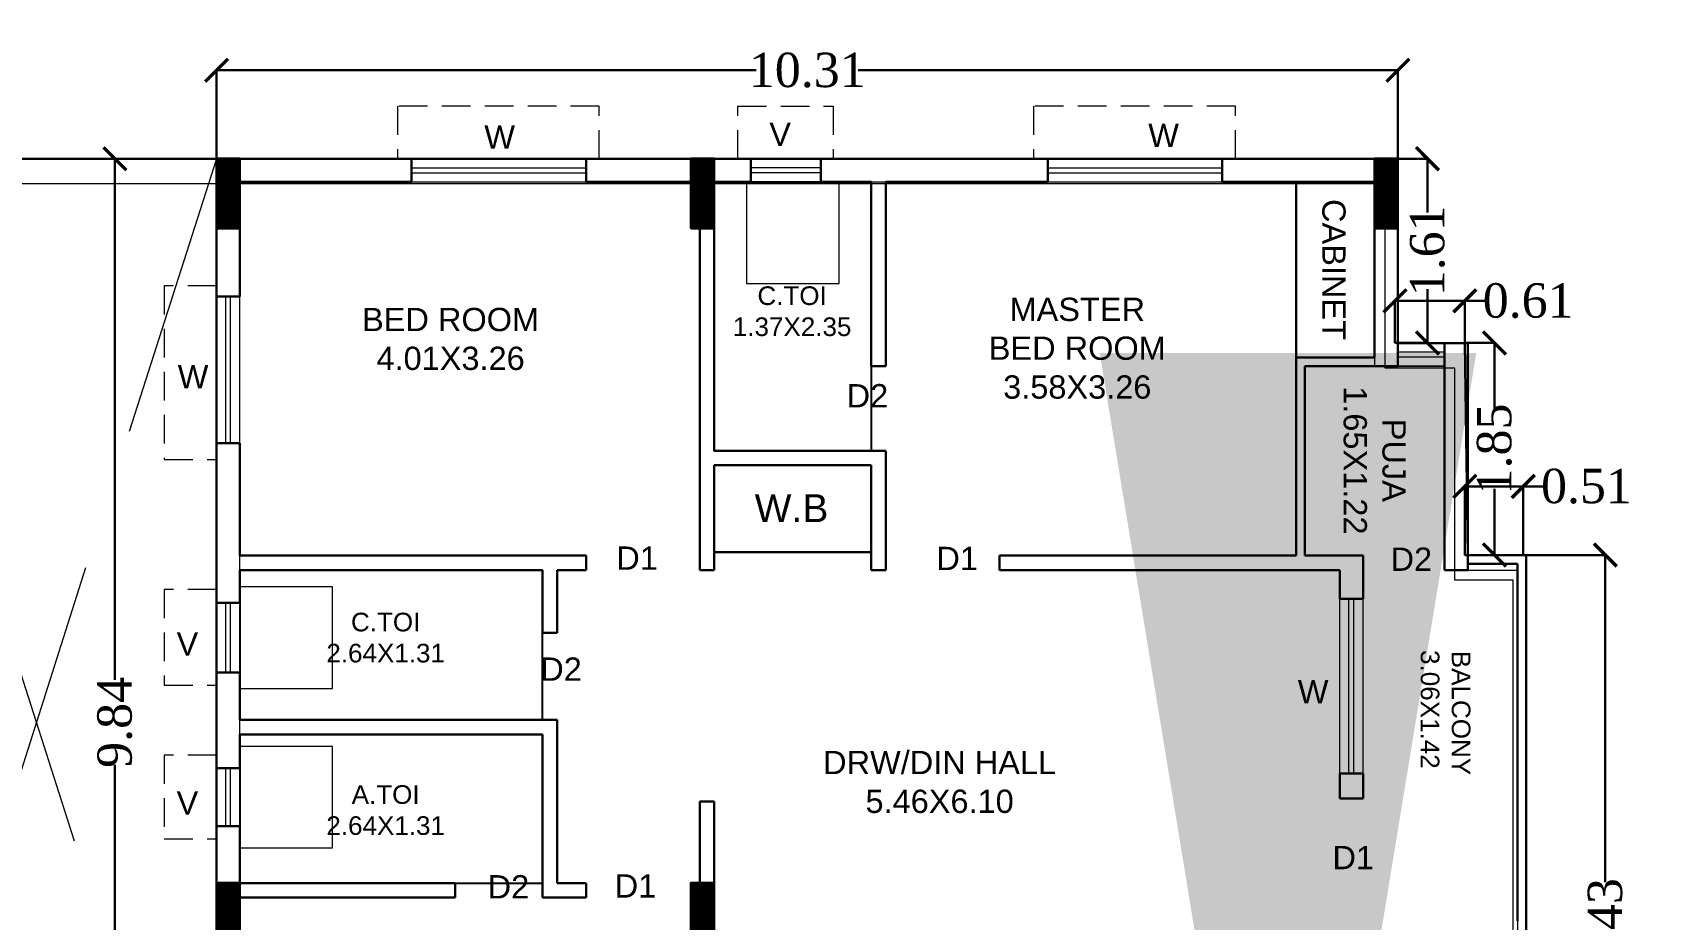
# Model space of a CAD drawing. Header units: metres. Extents: x 0 to 63445, y 32361 to 32804.
# Drawn here: x 63221.24 to 63235.47, y 32571.61 to 32579.35 of the extents above; entities that cross this region are included whole.
import ezdxf

# ---------------------------------------------------------------- set-up
doc = ezdxf.new("R2010")
doc.units = ezdxf.units.M
doc.header["$MEASUREMENT"] = 0
doc.header["$PDMODE"] = 34
doc.header["$PDSIZE"] = -10
for name, pattern in [('CONTINULUS', [0]), ('DASHED', [0.75, 0.5, -0.25]), ('DASHED2', [0.375, 0.25, -0.125])]:
    doc.linetypes.add(name, pattern=pattern)
doc.layers.get('0').update_dxf_attribs({"lineweight": 25})
doc.layers.add('BLK_1_FLR_6_BATH', color=3, linetype='Continuous', plot=False)
for name, color, linetype, lineweight in [('BLK_1_FLR_6_BLT_UP_AREA', 14, 'DASHED', 9), ('BLK_1_FLR_6_BLT_UP_AREA_DEDUCT', 41, 'DASHED', 9), ('BLK_1_FLR_6_UNITFA', 7, 'Continuous', 0), ('BLK_1_FLR_6_WATER_CLOSET', 7, 'Continuous', 0), ('COLUMN', 1, 'Continuous', 30), ('hatch', 251, 'Continuous', 20), ('TEXT-2', 65, 'Continuous', 18), ('wall', 7, 'Continuous', 30), ('window', 154, 'Continuous', 9)]:
    doc.layers.add(name, color=color, linetype=linetype, lineweight=lineweight)
doc.layers.add('text', color=65, linetype='Continuous')
doc.styles.add('AutoDCRFont', font='arial.ttf')
doc.styles.add('small int', font='arial.ttf', dxfattribs={"height": 18})
doc.styles.get("Standard").update_dxf_attribs({"font": 'arial.ttf', "height": 0.4})
doc.styles.add('TNR', font='times.ttf', dxfattribs={"height": 0.5})
doc.dimstyles.new('ARCHANA', dxfattribs={"dimscale": 0, "dimtxt": 0.5, "dimasz": 0.5, "dimexe": 0, "dimexo": 0, "dimgap": 0, "dimtad": 0, "dimzin": 0, "dimdsep": 46, "dimtxsty": 'TNR', "dimblk": 'ARCHTICK', "dimcen": 0.09, "dimclrd": 36, "dimclre": 36, "dimclrt": 7, "dimadec": 0, "dimazin": 0, "dimtfac": 1, "dimtofl": 0, "dimtmove": 0, "dimatfit": 3, "dimldrblk": 'ARCHTICK', "dimfxl": 1, "dimfrac": 2, "dimtolj": 1, "dimtzin": 0, "dimlwd": -1, "dimlwe": -1, "dimarcsym": 0})
doc.dimstyles.new('STD', dxfattribs={"dimtxt": 10, "dimasz": 10, "dimexe": 0, "dimexo": 0, "dimgap": 0.09, "dimtad": 0, "dimdec": 0, "dimzin": 0, "dimdsep": 46, "dimlunit": 4, "dimtxsty": 'small int', "dimcen": 0.09, "dimclrd": 75, "dimclre": 75, "dimadec": 0, "dimazin": 0, "dimtfac": 1, "dimtdec": 0, "dimtofl": 0, "dimtmove": 0, "dimatfit": 3, "dimfxl": 1, "dimtolj": 1, "dimtzin": 0, "dimarcsym": 0})

# ---------------------------------------------------------------- blocks, each defined once
blk = doc.blocks.new('A$C7D115503')
at = {"layer": 'COLUMN', "ltscale": 3}
h = blk.add_hatch(dxfattribs=at)
h.set_pattern_fill('ANSI31', color=256, style=0)
h.paths.add_polyline_path([(-14.36, -11.59), (-6.36, -11.59), (-6.36, 12.41), (-14.36, 12.41)])
at = {"layer": 'COLUMN', "ltscale": 0.05}
for p, q in [((-14.36, 12.41), (-6.36, 12.41)), ((-14.36, 12.41), (-14.36, -11.59)), ((-6.36, 12.41), (-6.36, -11.59)), ((-6.36, -11.59), (-14.36, -11.59))]:
    blk.add_line(p, q, dxfattribs=at)
blk = doc.blocks.new('_ArchTick')
at = {"color": 0, "linetype": 'ByBlock', "const_width": 0.15}
blk.add_lwpolyline([(-0.5, -0.5), (0.5, 0.5)], dxfattribs=at)
blk = doc.blocks.new('*D587')
at = {"layer": 'Defpoints', "color": 0, "ltscale": 0.5, "transparency": 16777216}
for p in [(63221.955, 32578.245), (63222.843, 32578.245), (63222.843, 32568.407)]:
    blk.add_point(p, dxfattribs=at)
at = {"layer": 'wall', "color": 36, "ltscale": 0.5, "transparency": 16777216}
for p, q in [((63222.843, 32578.245), (63221.955, 32578.245)), ((63221.955, 32578.245), (63221.955, 32573.697)), ((63221.955, 32568.407), (63221.955, 32572.955)), ((63222.843, 32568.407), (63221.955, 32568.407))]:
    blk.add_line(p, q, dxfattribs=at)
at = {"layer": 'wall', "color": 36, "ltscale": 0.5, "transparency": 16777216, "xscale": 0.2, "yscale": 0.2, "zscale": 0.2}
for p, rotation in [((63221.955, 32578.245), 90), ((63221.955, 32568.407), 270)]:
    blk.add_blockref('_ArchTick', p, dxfattribs=dict(at, rotation=rotation))
at = {"layer": 'wall', "color": 7, "ltscale": 0.5, "transparency": 16777216, "insert": (63221.955, 32573.326), "char_height": 0.5, "attachment_point": 5, "rotation": 90, "style": 'TNR'}
blk.add_mtext('\\A1;{\\H0.6x;9.84}', dxfattribs=at)
blk = doc.blocks.new('*D588')
at = {"layer": 'Defpoints', "color": 0, "ltscale": 0.5, "transparency": 16777216}
for p in [(63233.157, 32579.017), (63222.843, 32578.245), (63233.157, 32578.245)]:
    blk.add_point(p, dxfattribs=at)
at = {"layer": 'wall', "color": 36, "ltscale": 0.5, "transparency": 16777216}
for p, q in [((63222.843, 32578.245), (63222.843, 32579.017)), ((63222.843, 32579.017), (63227.554, 32579.017)), ((63233.157, 32579.017), (63228.445, 32579.017)), ((63233.157, 32578.245), (63233.157, 32579.017))]:
    blk.add_line(p, q, dxfattribs=at)
at = {"layer": 'wall', "color": 36, "ltscale": 0.5, "transparency": 16777216, "xscale": 0.2, "yscale": 0.2, "zscale": 0.2, "rotation": 180}
blk.add_blockref('_ArchTick', (63222.843, 32579.017), dxfattribs=at)
at = {"layer": 'wall', "color": 36, "ltscale": 0.5, "transparency": 16777216, "xscale": 0.2, "yscale": 0.2, "zscale": 0.2}
blk.add_blockref('_ArchTick', (63233.157, 32579.017), dxfattribs=at)
at = {"layer": 'wall', "color": 7, "ltscale": 0.5, "transparency": 16777216, "insert": (63228, 32579.017), "char_height": 0.5, "attachment_point": 5, "style": 'TNR'}
blk.add_mtext('\\A1;{\\H0.6x;10.31}', dxfattribs=at)
blk = doc.blocks.new('*D544')
at = {"layer": 'Defpoints', "color": 0, "ltscale": 0.5, "transparency": 16777216}
for p in [(63234.251, 32574.787), (63234.967, 32574.787), (63234.251, 32568.356)]:
    blk.add_point(p, dxfattribs=at)
at = {"layer": 'wall', "color": 36, "ltscale": 0.5, "transparency": 16777216}
for p, q in [((63234.251, 32574.787), (63234.967, 32574.787)), ((63234.967, 32574.787), (63234.967, 32571.931)), ((63234.967, 32568.356), (63234.967, 32571.212)), ((63234.251, 32568.356), (63234.967, 32568.356))]:
    blk.add_line(p, q, dxfattribs=at)
at = {"layer": 'wall', "color": 36, "ltscale": 0.5, "transparency": 16777216, "xscale": 0.2, "yscale": 0.2, "zscale": 0.2}
for p, rotation in [((63234.967, 32574.787), 90), ((63234.967, 32568.356), 270)]:
    blk.add_blockref('_ArchTick', p, dxfattribs=dict(at, rotation=rotation))
at = {"layer": 'wall', "color": 7, "ltscale": 0.5, "transparency": 16777216, "insert": (63234.967, 32571.571), "char_height": 0.5, "attachment_point": 5, "rotation": 90, "style": 'TNR'}
blk.add_mtext('\\A1;{\\H0.6x;6.43}', dxfattribs=at)
blk = doc.blocks.new('*D545')
at = {"layer": 'Defpoints', "color": 0, "ltscale": 0.5, "transparency": 16777216}
for p in [(63234.251, 32575.386), (63233.741, 32574.787), (63234.251, 32574.787)]:
    blk.add_point(p, dxfattribs=at)
at = {"layer": 'wall', "color": 36, "ltscale": 0.5, "transparency": 16777216}
for p, q in [((63233.741, 32574.787), (63233.741, 32575.386)), ((63233.741, 32575.386), (63234.251, 32575.386)), ((63234.251, 32574.787), (63234.251, 32575.386)), ((63234.251, 32575.386), (63234.451, 32575.386))]:
    blk.add_line(p, q, dxfattribs=at)
at = {"layer": 'wall', "color": 36, "ltscale": 0.5, "transparency": 16777216, "xscale": 0.2, "yscale": 0.2, "zscale": 0.2, "rotation": 180}
blk.add_blockref('_ArchTick', (63233.741, 32575.386), dxfattribs=at)
at = {"layer": 'wall', "color": 36, "ltscale": 0.5, "transparency": 16777216, "xscale": 0.2, "yscale": 0.2, "zscale": 0.2}
blk.add_blockref('_ArchTick', (63234.251, 32575.386), dxfattribs=at)
at = {"layer": 'wall', "color": 7, "ltscale": 0.5, "transparency": 16777216, "insert": (63234.803, 32575.386), "char_height": 0.5, "attachment_point": 5, "style": 'TNR'}
blk.add_mtext('\\A1;{\\H0.6x;0.51}', dxfattribs=at)
blk = doc.blocks.new('*D546')
at = {"layer": 'Defpoints', "color": 0, "ltscale": 0.5, "transparency": 16777216}
for p in [(63233.741, 32576.637), (63234, 32576.637), (63233.741, 32574.787)]:
    blk.add_point(p, dxfattribs=at)
at = {"layer": 'wall', "color": 36, "ltscale": 0.5, "transparency": 16777216}
for p, q in [((63233.741, 32576.637), (63234, 32576.637)), ((63234, 32576.637), (63234, 32576.059)), ((63234, 32574.787), (63234, 32575.365)), ((63233.741, 32574.787), (63234, 32574.787))]:
    blk.add_line(p, q, dxfattribs=at)
at = {"layer": 'wall', "color": 36, "ltscale": 0.5, "transparency": 16777216, "xscale": 0.2, "yscale": 0.2, "zscale": 0.2}
for p, rotation in [((63234, 32576.637), 90), ((63234, 32574.787), 270)]:
    blk.add_blockref('_ArchTick', p, dxfattribs=dict(at, rotation=rotation))
at = {"layer": 'wall', "color": 7, "ltscale": 0.5, "transparency": 16777216, "insert": (63234, 32575.712), "char_height": 0.5, "attachment_point": 5, "rotation": 90, "style": 'TNR'}
blk.add_mtext('\\A1;{\\H0.6x;1.85}', dxfattribs=at)
blk = doc.blocks.new('*D547')
at = {"layer": 'Defpoints', "color": 0, "ltscale": 0.5, "transparency": 16777216}
for p in [(63233.131, 32577.005), (63233.131, 32576.637), (63233.741, 32576.637)]:
    blk.add_point(p, dxfattribs=at)
at = {"layer": 'wall', "color": 36, "ltscale": 0.5, "transparency": 16777216}
for p, q in [((63233.131, 32576.637), (63233.131, 32577.005)), ((63233.131, 32577.005), (63233.741, 32577.005)), ((63233.741, 32576.637), (63233.741, 32577.005)), ((63233.741, 32577.005), (63233.941, 32577.005))]:
    blk.add_line(p, q, dxfattribs=at)
at = {"layer": 'wall', "color": 36, "ltscale": 0.5, "transparency": 16777216, "xscale": 0.2, "yscale": 0.2, "zscale": 0.2, "rotation": 180}
blk.add_blockref('_ArchTick', (63233.131, 32577.005), dxfattribs=at)
at = {"layer": 'wall', "color": 36, "ltscale": 0.5, "transparency": 16777216, "xscale": 0.2, "yscale": 0.2, "zscale": 0.2}
blk.add_blockref('_ArchTick', (63233.741, 32577.005), dxfattribs=at)
at = {"layer": 'wall', "color": 7, "ltscale": 0.5, "transparency": 16777216, "insert": (63234.294, 32577.005), "char_height": 0.5, "attachment_point": 5, "style": 'TNR'}
blk.add_mtext('\\A1;{\\H0.6x;0.61}', dxfattribs=at)
blk = doc.blocks.new('*D548')
at = {"layer": 'Defpoints', "color": 0, "ltscale": 0.5, "transparency": 16777216}
for p in [(63233.131, 32578.245), (63233.415, 32578.245), (63233.131, 32576.637)]:
    blk.add_point(p, dxfattribs=at)
at = {"layer": 'wall', "color": 36, "ltscale": 0.5, "transparency": 16777216}
for p, q in [((63233.131, 32578.245), (63233.415, 32578.245)), ((63233.415, 32578.245), (63233.415, 32577.776)), ((63233.415, 32576.637), (63233.415, 32577.106)), ((63233.131, 32576.637), (63233.415, 32576.637))]:
    blk.add_line(p, q, dxfattribs=at)
at = {"layer": 'wall', "color": 36, "ltscale": 0.5, "transparency": 16777216, "xscale": 0.2, "yscale": 0.2, "zscale": 0.2}
for p, rotation in [((63233.415, 32578.245), 90), ((63233.415, 32576.637), 270)]:
    blk.add_blockref('_ArchTick', p, dxfattribs=dict(at, rotation=rotation))
at = {"layer": 'wall', "color": 7, "ltscale": 0.5, "transparency": 16777216, "insert": (63233.415, 32577.441), "char_height": 0.5, "attachment_point": 5, "rotation": 90, "style": 'TNR'}
blk.add_mtext('\\A1;{\\H0.6x;1.61}', dxfattribs=at)

msp = doc.modelspace()

# ---------------------------------------------------------------- linework, layer by layer
at = {"layer": 'BLK_1_FLR_6_BATH', "color": 3}
for points in [[(63227.1877, 32578.0422), (63228.5593, 32578.0422), (63228.5593, 32575.6968), (63227.1877, 32575.6968)], [(63225.6891, 32574.6553), (63223.0458, 32574.6553), (63223.0458, 32573.3472), (63225.6891, 32573.3472)], [(63225.6891, 32573.2202), (63223.0458, 32573.2202), (63223.0458, 32571.9247), (63225.6891, 32571.9247)]]:
    msp.add_lwpolyline(points, close=True, dxfattribs=at)
at = {"layer": 'BLK_1_FLR_6_BLT_UP_AREA', "color": 14, "linetype": 'CONTINULUS', "ltscale": 0.05}
msp.add_lwpolyline([(63170.7849, 32555.8098), (63233.0445, 32555.8098), (63233.0445, 32557.4187), (63233.6541, 32557.4187), (63233.6541, 32559.2687), (63234.1637, 32559.2687), (63234.1637, 32565.6993), (63233.0445, 32565.6993), (63233.0445, 32568.1378), (63234.1637, 32568.1378), (63234.1637, 32574.5684), (63233.6541, 32574.5684), (63233.6541, 32576.4184), (63233.0445, 32576.4184), (63233.0445, 32578.0273), (63170.7849, 32578.0273)], dxfattribs=at)
at = {"layer": 'BLK_1_FLR_6_BLT_UP_AREA_DEDUCT', "color": 14, "linetype": 'Continuous'}
msp.add_lwpolyline([(63222.8448, 32568.2024), (63219.6963, 32568.2024), (63219.6963, 32578.2443), (63222.8448, 32578.2443)], close=True, dxfattribs=at)
at = {"layer": 'BLK_1_FLR_6_UNITFA', "color": 3, "ltscale": 0.5}
msp.add_lwpolyline([(63234.1999, 32568.4321), (63233.1569, 32568.4321), (63233.1569, 32568.5591), (63227.0607, 32568.5591), (63227.0607, 32568.4067), (63223.0458, 32568.4067), (63223.0458, 32578.0422), (63232.9537, 32578.0422), (63232.9537, 32576.4334), (63233.5642, 32576.4334), (63233.5633, 32574.6553), (63234.1999, 32574.6553), (63234.1999, 32568.4321)], close=True, dxfattribs=at)
at = {"layer": 'BLK_1_FLR_6_WATER_CLOSET', "color": 3}
for points in [[(63228.2779, 32578.0422), (63227.4692, 32578.0422), (63227.4692, 32577.1573), (63228.2779, 32577.1573)], [(63223.8545, 32574.5081), (63223.0458, 32574.5081), (63223.0458, 32573.6232), (63223.8545, 32573.6232)], [(63223.8545, 32573.1158), (63223.0458, 32573.1158), (63223.0458, 32572.2308), (63223.8545, 32572.2308)]]:
    msp.add_lwpolyline(points, close=True, dxfattribs=at)
at = {"layer": 'hatch', "linetype": 'DASHED2', "ltscale": 10}
for p, q in [((63222.8426, 32578.2454), (63219.694, 32568.4067)), ((63219.694, 32578.2443), (63222.8426, 32568.4067))]:
    msp.add_line(p, q, dxfattribs=at)
at = {"layer": 'wall'}
for p, q in [((63222.8426, 32578.2454), (63219.694, 32578.2454)), ((63232.2678, 32576.5096), (63232.2678, 32578.0422)), ((63232.2678, 32576.5096), (63232.2678, 32574.7823)), ((63232.344, 32576.4334), (63232.344, 32574.7823)), ((63227.1877, 32574.811), (63228.5593, 32574.811)), ((63225.6891, 32574.6553), (63225.6891, 32574.1092)), ((63225.8161, 32574.6553), (63225.8161, 32574.1092)), ((63227.1877, 32574.6553), (63227.0607, 32574.6553)), ((63228.6863, 32574.6553), (63228.5593, 32574.6553)), ((63225.8161, 32573.3472), (63225.8161, 32571.9247)), ((63225.6891, 32573.2202), (63225.6891, 32571.7977)), ((63224.927, 32571.9247), (63223.0458, 32571.9247)), ((63224.927, 32571.9247), (63224.927, 32571.7977)), ((63225.8161, 32571.9247), (63226.0701, 32571.9247)), ((63226.0701, 32571.9247), (63226.0701, 32571.7977)), ((63224.927, 32571.7977), (63223.0458, 32571.7977)), ((63226.0701, 32571.7977), (63225.6891, 32571.7977))]:
    msp.add_line(p, q, dxfattribs=at)
at = {"layer": 'wall', "ltscale": 0.05}
for p, q in [((63222.8426, 32577.0425), (63222.8426, 32578.2454)), ((63224.546, 32578.2454), (63223.0458, 32578.2454)), ((63226.9845, 32578.2454), (63226.0701, 32578.2454)), ((63227.5082, 32578.2454), (63226.9845, 32578.2454)), ((63230.0994, 32578.2454), (63228.1178, 32578.2454)), ((63233.1569, 32578.2454), (63231.6235, 32578.2454)), ((63233.1569, 32576.6366), (63233.1569, 32578.2454)), ((63233.1569, 32578.2454), (63233.1569, 32576.6366)), ((63224.546, 32578.0422), (63223.0458, 32578.0422)), ((63223.0458, 32577.0425), (63223.0458, 32578.0422)), ((63226.0701, 32578.0422), (63226.0701, 32578.0549)), ((63226.9845, 32578.0422), (63226.0701, 32578.0422)), ((63227.0607, 32574.6553), (63227.0607, 32578.0549)), ((63227.5082, 32578.0422), (63227.1877, 32578.0422)), ((63227.5082, 32578.0422), (63227.3713, 32578.0422)), ((63228.5593, 32578.0422), (63228.116, 32578.0422)), ((63228.5593, 32578.0422), (63228.1178, 32578.0422)), ((63228.5593, 32576.4334), (63228.5593, 32578.0422)), ((63230.0994, 32578.0422), (63228.6863, 32578.0422)), ((63228.6863, 32576.4334), (63228.6863, 32578.0422)), ((63232.9537, 32578.0422), (63231.6235, 32578.0422)), ((63232.9537, 32576.5096), (63232.9537, 32578.0422)), ((63227.1877, 32575.6968), (63227.1877, 32577.6485)), ((63233.1569, 32576.6366), (63233.7665, 32576.6366)), ((63233.5633, 32574.6553), (63233.5633, 32576.6366)), ((63233.7665, 32574.6553), (63233.7665, 32576.6366)), ((63228.5593, 32576.4334), (63228.6863, 32576.4334)), ((63232.2678, 32576.5096), (63232.9537, 32576.5096)), ((63232.344, 32576.4334), (63233.1569, 32576.4334)), ((63222.8426, 32574.3704), (63222.8426, 32575.7638)), ((63223.0458, 32574.7823), (63223.0458, 32575.7638)), ((63227.1877, 32575.6968), (63228.6863, 32575.6968)), ((63228.6863, 32574.7823), (63228.6863, 32575.6968)), ((63227.1877, 32574.6553), (63227.1877, 32575.5697)), ((63227.1877, 32575.5697), (63228.5593, 32575.5697)), ((63228.5593, 32574.6553), (63228.5593, 32575.5697)), ((63223.0458, 32574.7823), (63225.9939, 32574.7823)), ((63225.8669, 32574.7823), (63226.0701, 32574.7823)), ((63226.0701, 32574.6553), (63226.0701, 32574.7823)), ((63228.6863, 32574.6553), (63228.6863, 32574.7823)), ((63228.6863, 32574.7823), (63228.6863, 32574.7823)), ((63229.677, 32574.6553), (63229.677, 32574.7823)), ((63229.677, 32574.7823), (63232.2678, 32574.7823)), ((63232.344, 32574.7823), (63232.8521, 32574.7823)), ((63232.8521, 32574.7823), (63232.8521, 32574.4035)), ((63234.2761, 32574.7866), (63233.7665, 32574.7866)), ((63234.1999, 32574.7104), (63233.7665, 32574.7104)), ((63234.1999, 32571.5945), (63234.1999, 32574.7104)), ((63234.2761, 32571.5945), (63234.2761, 32574.7866)), ((63223.0458, 32574.3704), (63223.0458, 32574.6553)), ((63223.0458, 32574.6553), (63225.6891, 32574.6553)), ((63225.8161, 32574.6553), (63226.0701, 32574.6553)), ((63229.677, 32574.6553), (63232.6489, 32574.6553)), ((63232.6489, 32574.4035), (63232.6489, 32574.6553)), ((63232.8521, 32574.4035), (63232.8521, 32574.6553)), ((63233.5633, 32574.6553), (63233.7665, 32574.6553)), ((63225.6891, 32574.1092), (63225.8161, 32574.1092)), ((63222.8426, 32572.9258), (63222.8426, 32573.7608)), ((63223.0458, 32573.3472), (63223.0458, 32573.7608)), ((63223.0458, 32573.3472), (63225.8161, 32573.3472)), ((63223.0458, 32572.9258), (63223.0458, 32573.2202)), ((63223.0458, 32573.2202), (63225.6891, 32573.2202)), ((63232.6489, 32572.6614), (63232.6489, 32572.8795)), ((63232.8521, 32572.6614), (63232.8521, 32572.8795)), ((63232.8521, 32572.8795), (63232.8521, 32572.6614)), ((63227.0607, 32571.7469), (63227.0607, 32572.6349)), ((63227.0607, 32572.6349), (63227.0607, 32572.6349)), ((63227.0607, 32572.6349), (63227.1877, 32572.6349)), ((63227.0607, 32572.6349), (63227.1877, 32572.6349)), ((63227.1877, 32571.7469), (63227.1877, 32572.6349)), ((63232.6489, 32572.6614), (63232.8521, 32572.6614)), ((63222.8426, 32570.7407), (63222.8426, 32572.4208)), ((63223.0458, 32571.9247), (63223.0458, 32572.4208)), ((63223.0458, 32570.7407), (63223.0458, 32571.7977)), ((63226.9845, 32571.7469), (63227.0607, 32571.7469)), ((63226.9845, 32571.6199), (63227.1877, 32571.6199))]:
    msp.add_line(p, q, dxfattribs=at)
at = {"layer": 'wall', "ltscale": 3}
for p, q in [((63224.546, 32578.2454), (63224.546, 32578.0422)), ((63226.0701, 32578.2454), (63226.0701, 32578.0422)), ((63227.5082, 32578.0422), (63227.5082, 32578.2454)), ((63228.1178, 32578.0422), (63228.1178, 32578.2454)), ((63230.0994, 32578.2454), (63230.0994, 32578.0422)), ((63231.6235, 32578.2454), (63231.6235, 32578.0422)), ((63223.0458, 32577.0425), (63222.8426, 32577.0425)), ((63223.0458, 32575.7638), (63222.8426, 32575.7638)), ((63223.0458, 32574.3704), (63222.8426, 32574.3704)), ((63232.8521, 32574.4035), (63232.6489, 32574.4035)), ((63223.0458, 32573.7608), (63222.8426, 32573.7608)), ((63223.0458, 32572.9258), (63222.8426, 32572.9258)), ((63232.8521, 32572.8795), (63232.6489, 32572.8795)), ((63223.0458, 32572.4208), (63222.8426, 32572.4208))]:
    msp.add_line(p, q, dxfattribs=at)
at = {"layer": 'wall', "ltscale": 0.1}
for p, q in [((63228.1178, 32578.0422), (63228.1756, 32578.0422)), ((63223.0458, 32573.7608), (63223.0458, 32573.7031)), ((63223.0458, 32572.4208), (63223.0458, 32571.9247))]:
    msp.add_line(p, q, dxfattribs=at)
at = {"layer": 'wall', "ltscale": 0.5}
msp.add_line((63233.1569, 32576.6366), (63233.1569, 32576.4334), dxfattribs=at)
msp.add_lwpolyline([(63219.694, 32568.4067), (63222.8426, 32568.4067), (63222.8426, 32578.2454), (63233.1569, 32578.2454), (63233.1569, 32576.6366), (63233.7665, 32576.6366), (63233.7665, 32574.7866), (63234.2507, 32574.7866), (63234.2761, 32574.7866), (63234.2761, 32568.3559), (63233.1569, 32568.3559), (63233.1569, 32565.9175), (63234.2507, 32565.9175), (63234.2761, 32565.9175), (63234.2761, 32559.4868), (63233.7665, 32559.4868), (63233.7665, 32557.6368), (63233.1569, 32557.6368), (63233.1569, 32556.028), (63222.8426, 32556.028), (63222.8426, 32565.8667), (63219.694, 32565.8667)], dxfattribs=at)
msp.add_lwpolyline([(63222.8426, 32578.2454), (63233.1569, 32578.2454), (63233.1569, 32576.6366), (63233.7411, 32576.6366), (63233.7665, 32574.7866), (63234.2761, 32574.7866), (63234.2761, 32568.3559), (63227.1877, 32568.3559), (63227.1877, 32568.2035), (63222.8426, 32568.2035)], close=True, dxfattribs=at)
at = {"layer": 'wall'}
msp.add_arc((63233.1315, 32578.0941), 0.0254, 0, 90, dxfattribs=at)
at = {"layer": 'window'}
for p, q in [((63224.546, 32578.2454), (63226.0692, 32578.2454)), ((63224.546, 32578.1655), (63226.0692, 32578.1655)), ((63224.546, 32578.1222), (63226.0692, 32578.1222)), ((63227.5091, 32578.2454), (63227.5082, 32578.2454)), ((63227.5091, 32578.1655), (63227.5082, 32578.1655)), ((63227.5091, 32578.1222), (63227.5082, 32578.1222)), ((63227.5091, 32578.2454), (63228.1178, 32578.2454)), ((63228.1178, 32578.1655), (63227.5091, 32578.1655)), ((63228.1178, 32578.1222), (63227.5091, 32578.1222)), ((63230.0994, 32578.2454), (63231.6226, 32578.2454)), ((63230.0994, 32578.1655), (63231.6226, 32578.1655)), ((63230.0994, 32578.1222), (63231.6226, 32578.1222)), ((63224.546, 32578.0422), (63226.0692, 32578.0422)), ((63227.5091, 32578.0422), (63227.5082, 32578.0422)), ((63228.1178, 32578.0423), (63227.5091, 32578.0422)), ((63228.1169, 32578.0422), (63228.116, 32578.0422)), ((63230.0994, 32578.0422), (63231.6226, 32578.0422)), ((63222.8426, 32575.7638), (63222.8426, 32577.0416)), ((63222.9225, 32575.7638), (63222.9225, 32577.0416)), ((63222.9658, 32575.7638), (63222.9658, 32577.0416)), ((63223.0458, 32575.7638), (63223.0458, 32577.0416)), ((63233.5642, 32576.6366), (63233.1569, 32576.6366)), ((63233.5642, 32576.5566), (63233.1569, 32576.5566)), ((63233.5642, 32576.5133), (63233.1569, 32576.5133)), ((63233.5642, 32576.4334), (63233.1569, 32576.4334)), ((63222.8426, 32573.7608), (63222.8426, 32574.3704)), ((63222.8426, 32574.3695), (63222.8426, 32574.3704)), ((63222.9225, 32573.7608), (63222.9225, 32574.3704)), ((63222.9225, 32574.3695), (63222.9225, 32574.3704)), ((63222.9658, 32573.7608), (63222.9658, 32574.3704)), ((63222.9658, 32574.3695), (63222.9658, 32574.3704)), ((63223.0458, 32574.3695), (63223.0458, 32574.3704)), ((63223.0458, 32573.7608), (63223.0458, 32574.3704)), ((63232.6489, 32572.8795), (63232.6489, 32574.4026)), ((63232.7288, 32572.8795), (63232.7288, 32574.4026)), ((63232.7721, 32572.8795), (63232.7721, 32574.4026)), ((63232.8521, 32572.8795), (63232.8521, 32574.4026)), ((63222.8426, 32572.9249), (63222.8426, 32572.9258)), ((63222.8426, 32572.4208), (63222.8426, 32572.9258)), ((63222.9225, 32572.4208), (63222.9225, 32572.9258)), ((63222.9225, 32572.9249), (63222.9225, 32572.9258)), ((63222.9658, 32572.4208), (63222.9658, 32572.9258)), ((63222.9658, 32572.9249), (63222.9658, 32572.9258)), ((63223.0458, 32572.9249), (63223.0458, 32572.9258)), ((63223.0458, 32572.4208), (63223.0458, 32572.9258))]:
    msp.add_line(p, q, dxfattribs=at)
at = {"layer": 'window', "color": 8, "linetype": 'DASHED2'}
for points in [[(63226.1843, 32578.2454), (63226.1843, 32578.7026), (63224.4222, 32578.7026), (63224.4222, 32578.2454)], [(63227.3931, 32578.2454), (63227.3931, 32578.7026), (63228.227, 32578.7026), (63228.227, 32578.2454)], [(63231.7377, 32578.2454), (63231.7377, 32578.7026), (63229.9756, 32578.7026), (63229.9756, 32578.2454)], [(63222.8426, 32577.1362), (63222.3854, 32577.1362), (63222.3854, 32575.6195), (63222.8426, 32575.6195)], [(63222.8426, 32574.4856), (63222.3854, 32574.4856), (63222.3854, 32573.6516), (63222.8426, 32573.6516)], [(63222.8426, 32573.0409), (63222.3854, 32573.0409), (63222.3854, 32572.3116), (63222.8426, 32572.3116)]]:
    msp.add_lwpolyline(points, dxfattribs=at)

# ---------------------------------------------------------------- block references
at = {"layer": 'COLUMN', "ltscale": 0.05, "xscale": 0.025400733691282, "yscale": 0.025400733691282, "zscale": 0.025400733691282, "rotation": 180}
for p in [(63222.6809, 32577.9512), (63226.8229, 32577.9512), (63232.792, 32577.9512), (63222.6809, 32571.6305), (63226.8229, 32571.6305)]:
    msp.add_blockref('A$C7D115503', p, dxfattribs=at)

# ---------------------------------------------------------------- texts
at = {"layer": 'text', "rotation": 270}
for s, insert, char_height, width, attachment_point in [('\\pxqc;CABINET', (63232.4939, 32574.3314), 0.203206, 5.893319, 9), ('\\pxqc;PUJA\\P1.65X1.22', (63233.225, 32578.456), 0.20321, 5.68602, 1), ('\\pxqc; BALCONY\\P3.06X1.42', (63233.7898, 32571.2045), 0.162565, 4.470808, 3)]:
    msp.add_mtext(s, dxfattribs=dict(at, insert=insert, char_height=char_height, width=width, attachment_point=attachment_point))
at = {"layer": 'text'}
for s, insert, char_height, width, attachment_point in [('\\pxqc;C.TOI\\P1.37X2.35', (63230.1006, 32577.1313), 0.162565, 4.465728, 3), ('\\pxqc;MASTER \\PBED ROOM\\P3.58X3.26', (63233.1517, 32577.0322), 0.203206, 5.588511, 3), ('\\pxqc;BED ROOM\\P4.01X3.26', (63227.6802, 32576.9436), 0.203206, 5.588511, 3), ('\\pxqc,t17;D2', (63231.4592, 32576.0751), 0.203206, 5.867919, 9), ('\\pxqc;W.B', (63231.2308, 32575.3174), 0.24385, 6.736694, 3), ('\\pxqc;D1', (63229.4478, 32574.6583), 0.20321, 5.867919, 9), ('\\pxqc;D1', (63232.2426, 32574.6553), 0.20321, 5.867919, 9), ('\\pxqc,t17;D2', (63236.2078, 32574.6488), 0.203206, 5.867919, 9), ('\\pxqc;C.TOI\\P2.64X1.31', (63226.5519, 32574.2832), 0.162565, 4.465728, 3), ('\\pxqc,t17;D2', (63228.7842, 32573.6895), 0.203206, 5.867919, 9), ('\\pxqc;DRW/DIN HALL\\P5.46X6.10', (63231.9497, 32573.078), 0.203206, 5.588511, 3), ('\\pxqc;A.TOI\\P2.64X1.31', (63226.5519, 32572.7781), 0.162565, 4.465728, 3), ('\\pxqc;D1', (63235.7009, 32572.045), 0.20321, 5.867919, 9), ('\\pxqc,t17;D2', (63228.3248, 32571.79), 0.203206, 5.867919, 9), ('\\pxqc;D1', (63229.4345, 32571.7977), 0.20321, 5.867919, 9)]:
    msp.add_mtext(s, dxfattribs=dict(at, insert=insert, char_height=char_height, width=width, attachment_point=attachment_point))
at = {"layer": 'TEXT-2', "char_height": 0.2032, "width": 0.183842, "attachment_point": 1, "style": 'AutoDCRFont'}
for s, insert in [('W', (63225.1805, 32578.5352)), ('V', (63227.6686, 32578.5603)), ('W', (63230.9769, 32578.5504)), ('W', (63222.5037, 32576.4449)), ('V', (63222.4937, 32574.1128)), ('W', (63232.2827, 32573.6956)), ('V', (63222.4937, 32572.7252))]:
    msp.add_mtext(s, dxfattribs=dict(at, insert=insert))

# ---------------------------------------------------------------- dimensions: what is measured, and where the dimension line sits
at = {"layer": 'wall', "ltscale": 0.5}
dim = msp.add_linear_dim(base=(63233.1569, 32579.0174), p1=(63222.8426, 32578.2454), p2=(63233.1569, 32578.2454), text='{\\H0.6x;<>}', dimstyle='ARCHANA', override={"dimscale": 1, "dimtxt": 0.3, "dimasz": 0.2, "dimfxl": 6, "dimarcsym": 1}, dxfattribs=at)
dim.commit()
dim.dimension.update_dxf_attribs({"geometry": '*D588', "text_midpoint": (63227.9997, 32579.0174), "dimtype": 160})
for base, p1, p2, angle, picture, middle in [((63221.955, 32578.2454), (63222.8426, 32568.4067), (63222.8426, 32578.2454), 90, '*D587', (63221.955, 32573.3261)), ((63233.4146, 32578.2454), (63233.1315, 32576.6366), (63233.1315, 32578.2454), 90, '*D548', (63233.4146, 32577.441)), ((63233.9999, 32576.6366), (63233.7411, 32574.7866), (63233.7411, 32576.6366), 90, '*D546', (63233.9999, 32575.7116)), ((63234.2507, 32575.3864), (63233.7411, 32574.7866), (63234.2507, 32574.7866), 180, '*D545', (63234.8033, 32575.3864)), ((63234.9666, 32574.7866), (63234.2507, 32568.3559), (63234.2507, 32574.7866), 90, '*D544', (63234.9666, 32571.5713))]:
    dim = msp.add_linear_dim(base=base, p1=p1, p2=p2, angle=angle, text='{\\H0.6x;<>}', dimstyle='ARCHANA', override={"dimscale": 1, "dimtxt": 0.3, "dimasz": 0.2, "dimfxl": 6, "dimarcsym": 1}, dxfattribs=at)
    dim.commit()
    dim.dimension.update_dxf_attribs({"geometry": picture, "text_midpoint": middle})
dim = msp.add_linear_dim(base=(63233.1315, 32577.005), p1=(63233.7411, 32576.6366), p2=(63233.1315, 32576.6366), angle=180, text='{\\H0.6x;<>}', dimstyle='ARCHANA', override={"dimscale": 1, "dimtxt": 0.3, "dimasz": 0.2, "dimfxl": 6, "dimarcsym": 1}, dxfattribs=at)
dim.commit()
dim.dimension.update_dxf_attribs({"geometry": '*D547', "text_midpoint": (63234.2936, 32577.005), "dimtype": 160})

# ---------------------------------------------------------------- leaders
at = {"layer": 'wall'}
msp.add_leader([(63232.197, 32566.5502), (63232.197, 32567.7389), (63228.934, 32567.7389)], dimstyle='STD', override={"dimgap": 0.09, "dimtad": 0, "dimfxl": 0.18, "dimfxlon": 1, "dimarcsym": 1}, dxfattribs=at)

doc.saveas('drawing.dxf')
